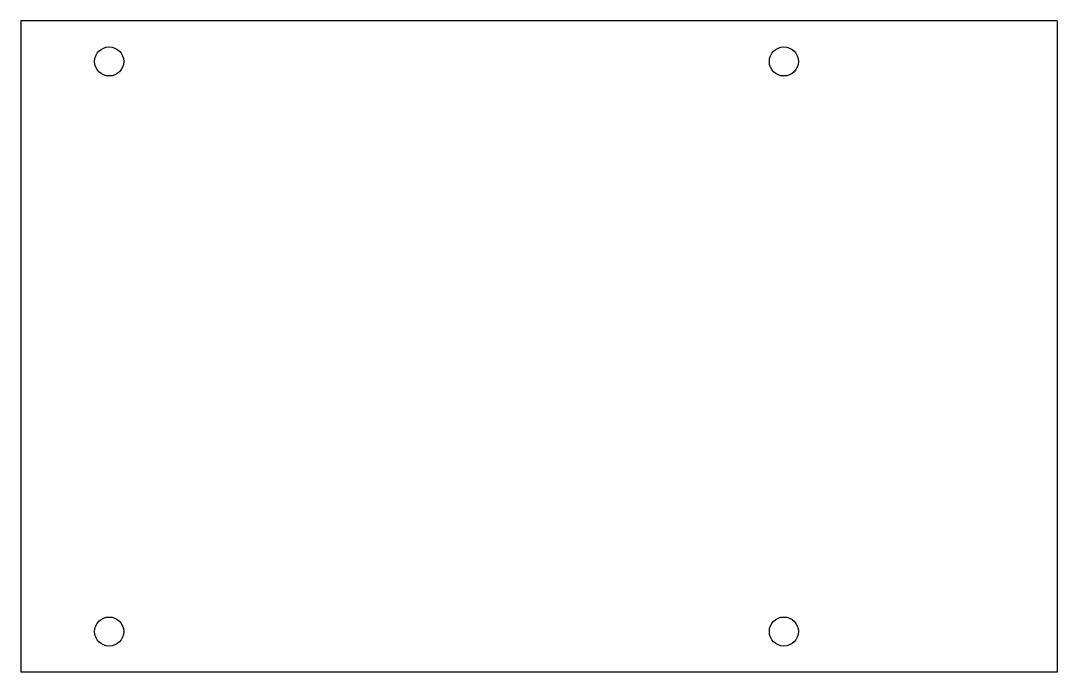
# Model space of a CAD drawing. Extents: x -36.6 to 52.5, y -28 to 28.
import ezdxf

# ---------------------------------------------------------------- set-up
doc = ezdxf.new("R2010")
doc.units = 0
doc.layers.add('MODELSKETCH_VISIBLE', color=7, linetype='CONTINUOUS')

msp = doc.modelspace()

# ---------------------------------------------------------------- linework, layer by layer
at = {"layer": 'MODELSKETCH_VISIBLE'}
for p, q in [((-36.6, 28), (-36.6, -28)), ((52.5, 28), (-36.6, 28)), ((52.5, 28), (52.5, -28)), ((52.5, -28), (-36.6, -28))]:
    msp.add_line(p, q, dxfattribs=at)
for centre in [(-29, 24.5), (29, 24.5), (-29, -24.5), (29, -24.5)]:
    msp.add_circle(centre, 1.25, dxfattribs=at)

doc.saveas('drawing.dxf')
